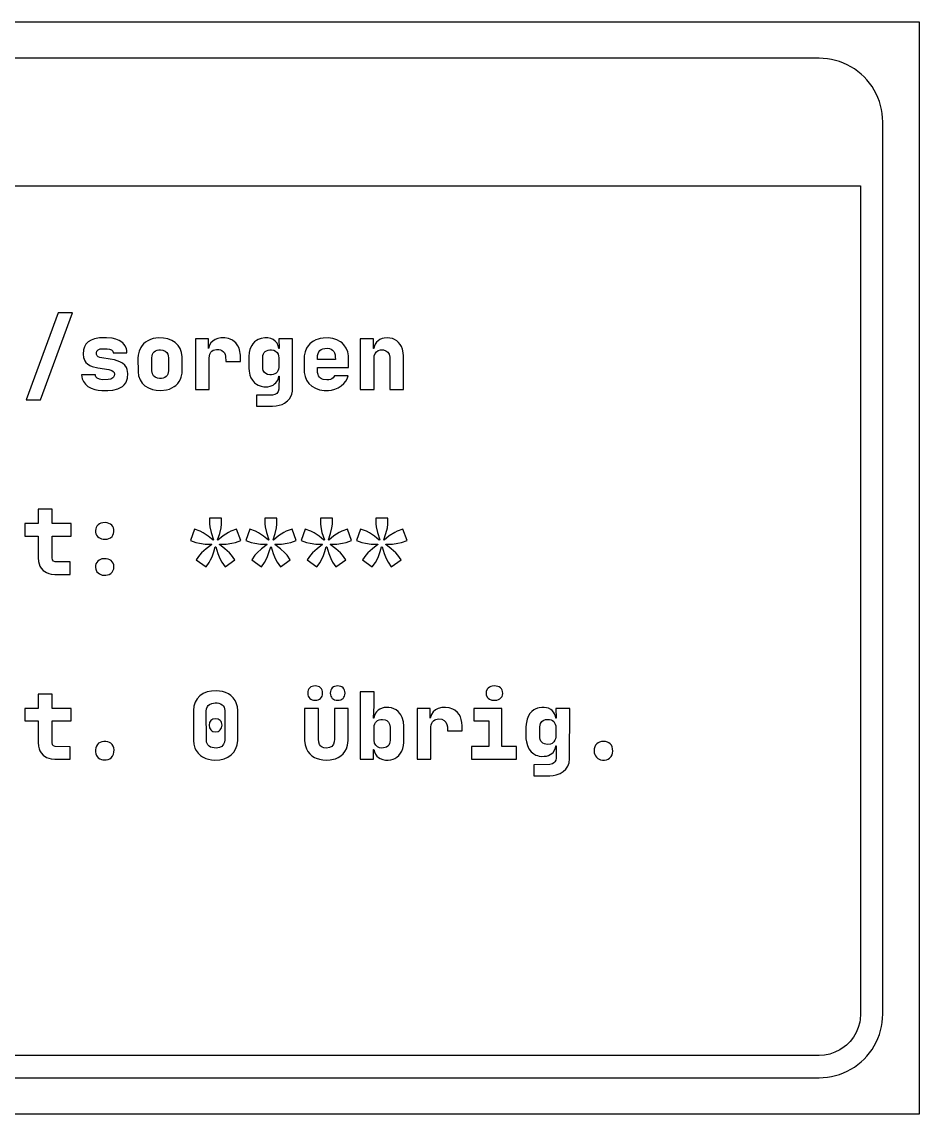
# Model space of a CAD drawing. Header units: millimetres. Extents: x 0 to 272, y 0 to 166.
# Drawn here: x 135.8 to 271.5, y 0.5 to 165.6 of the extents above; entities that cross this region are included whole.
import ezdxf

# ---------------------------------------------------------------- set-up
doc = ezdxf.new("R2010")
doc.units = ezdxf.units.MM

msp = doc.modelspace()

# ---------------------------------------------------------------- linework, layer by layer
at = {"layer": 'ENTGITTERRAHMEN'}
msp.add_lwpolyline([(0.5, 165.574), (271.5, 165.574), (271.5, 0.5), (0.5, 0.5)], close=True, dxfattribs=at)
at = {"layer": 'MOTIV'}
for points in [[(15.63, 6), (256.37, 6), (257, 6.021), (257.627, 6.082), (258.249, 6.185), (258.863, 6.328), (259.466, 6.511), (260.055, 6.733), (260.629, 6.993), (261.185, 7.29), (261.72, 7.623), (262.233, 7.99), (262.72, 8.39), (263.18, 8.82), (263.61, 9.28), (264.01, 9.767), (264.377, 10.28), (264.71, 10.815), (265.007, 11.371), (265.267, 11.945), (265.489, 12.534), (265.672, 13.137), (265.815, 13.751), (265.918, 14.373), (265.979, 15), (266, 15.63), (266, 150.444), (265.979, 151.074), (265.918, 151.701), (265.815, 152.323), (265.672, 152.937), (265.489, 153.54), (265.267, 154.13), (265.007, 154.704), (264.71, 155.259), (264.377, 155.794), (264.01, 156.307), (263.61, 156.794), (263.18, 157.254), (262.72, 157.684), (262.233, 158.084), (261.72, 158.451), (261.185, 158.784), (260.629, 159.081), (260.055, 159.341), (259.466, 159.563), (258.863, 159.746), (258.249, 159.889), (257.627, 159.992), (257, 160.053), (256.37, 160.074), (15.63, 160.074)], [(9.37, 140.815), (262.63, 140.815), (262.63, 15.63), (262.576, 14.813), (262.509, 14.409), (262.297, 13.618), (261.984, 12.861), (261.575, 12.152), (261.076, 11.503), (260.497, 10.924), (260.181, 10.664), (259.5, 10.209), (258.766, 9.847), (257.99, 9.584), (257.187, 9.424), (256.37, 9.37), (15.63, 9.37)]]:
    msp.add_lwpolyline(points, dxfattribs=at)
for points in [[(141.323, 121.589), (136.506, 108.464), (138.67, 108.464), (143.487, 121.589)], [(151.548, 111.037), (151.662, 111.253), (151.814, 111.738), (151.862, 112.422), (151.766, 113.022), (151.642, 113.332), (151.399, 113.687), (151.069, 113.976), (150.646, 114.215), (150.268, 114.363), (149.837, 114.487), (149.181, 114.612), (147.924, 114.78), (147.629, 114.856), (147.406, 114.958), (147.253, 115.092), (147.153, 115.302), (147.135, 115.572), (147.191, 115.793), (147.369, 116.011), (147.676, 116.142), (147.998, 116.183), (148.762, 116.183), (149.101, 116.13), (149.405, 115.989), (149.593, 115.782), (149.645, 115.557), (151.739, 115.557), (151.71, 115.93), (151.657, 116.162), (151.474, 116.587), (151.268, 116.872), (151.098, 117.045), (150.567, 117.414), (150.059, 117.625), (149.479, 117.759), (148.653, 117.819), (147.593, 117.798), (146.821, 117.666), (146.303, 117.474), (145.875, 117.205), (145.539, 116.866), (145.299, 116.465), (145.155, 116.001), (145.109, 115.343), (145.171, 114.863), (145.363, 114.36), (145.54, 114.109), (145.763, 113.896), (146.14, 113.658), (146.487, 113.508), (147.346, 113.277), (149.012, 113.043), (149.465, 112.894), (149.665, 112.751), (149.789, 112.565), (149.839, 112.333), (149.811, 112.071), (149.723, 111.884), (149.61, 111.758), (149.277, 111.576), (148.872, 111.501), (147.994, 111.495), (147.574, 111.558), (147.242, 111.722), (147.053, 111.932), (146.997, 112.075), (146.978, 112.234), (144.883, 112.234), (144.96, 111.646), (145.146, 111.197), (145.442, 110.8), (145.828, 110.467), (146.304, 110.199), (146.86, 110.002), (147.374, 109.903), (147.935, 109.862), (148.862, 109.863), (149.578, 109.922), (150.34, 110.106), (150.841, 110.341), (151.055, 110.489), (151.33, 110.743)], [(159.638, 111.234), (159.831, 111.587), (159.942, 111.87), (160.077, 112.486), (160.103, 112.932), (160.097, 114.974), (160, 115.611), (159.788, 116.184), (159.464, 116.687), (159.045, 117.104), (158.532, 117.435), (157.932, 117.669), (157.251, 117.795), (156.501, 117.813), (155.689, 117.698), (155.271, 117.566), (154.886, 117.386), (154.541, 117.165), (154.239, 116.906), (154.04, 116.687), (153.813, 116.36), (153.562, 115.809), (153.426, 115.194), (153.401, 114.747), (153.407, 112.705), (153.504, 112.068), (153.716, 111.496), (154.04, 110.993), (154.461, 110.576), (154.979, 110.244), (155.581, 110.01), (156.141, 109.898), (156.88, 109.862), (157.714, 109.956), (158.141, 110.076), (158.532, 110.244), (158.885, 110.456), (159.122, 110.639), (159.401, 110.918)], [(164.999, 116.025), (165.263, 116.068), (165.615, 116.062), (165.866, 116.007), (166.087, 115.909), (166.323, 115.725), (166.473, 115.533), (166.58, 115.306), (166.644, 115.044), (166.666, 114.259), (168.9, 114.259), (168.889, 115.226), (168.765, 115.989), (168.677, 116.259), (168.503, 116.628), (168.194, 117.051), (168.009, 117.231), (167.699, 117.456), (167.348, 117.627), (167.092, 117.711), (166.528, 117.807), (165.951, 117.809), (165.466, 117.731), (165.047, 117.574), (164.695, 117.338), (164.42, 117.042), (164.221, 116.696), (164.068, 116.214), (164.041, 116.214), (164.041, 117.68), (162.086, 117.68), (162.086, 110), (164.18, 110), (164.18, 114.747), (164.211, 115.113), (164.28, 115.366), (164.421, 115.633), (164.577, 115.807), (164.77, 115.938)], [(176.503, 108.95), (176.654, 109.328), (176.745, 109.743), (176.775, 110.195), (176.775, 117.68), (174.68, 117.68), (174.75, 116.214), (174.708, 116.214), (174.617, 116.593), (174.429, 116.991), (174.136, 117.341), (173.826, 117.562), (173.465, 117.715), (173.053, 117.8), (172.568, 117.816), (172.032, 117.739), (171.554, 117.561), (171.336, 117.433), (171.036, 117.194), (170.77, 116.898), (170.617, 116.677), (170.429, 116.312), (170.331, 116.048), (170.224, 115.619), (170.159, 114.986), (170.159, 113.25), (170.2, 112.766), (170.331, 112.182), (170.486, 111.791), (170.691, 111.44), (171.036, 111.039), (171.336, 110.802), (171.554, 110.675), (172.032, 110.498), (172.429, 110.432), (172.712, 110.419), (173.053, 110.439), (173.367, 110.497), (173.826, 110.683), (174.063, 110.847), (174.255, 111.029), (174.534, 111.442), (174.64, 111.718), (174.708, 112.025), (174.75, 112.025), (174.711, 110.079), (174.599, 109.707), (174.368, 109.42), (174.081, 109.255), (173.718, 109.173), (171.343, 109.162), (171.343, 107.487), (173.76, 107.49), (174.278, 107.532), (174.753, 107.626), (175.185, 107.77), (175.572, 107.966), (176.02, 108.306), (176.292, 108.609)], [(184.825, 111.29), (185.001, 111.616), (185.166, 112.094), (183.114, 112.094), (183.033, 111.923), (182.884, 111.751), (182.716, 111.634), (182.51, 111.545), (182.267, 111.49), (181.927, 111.466), (181.383, 111.537), (181.132, 111.641), (180.973, 111.749), (180.838, 111.884), (180.696, 112.102), (180.618, 112.295), (180.553, 112.591), (180.531, 113.351), (185.236, 113.351), (185.222, 115.085), (185.106, 115.711), (184.874, 116.273), (184.534, 116.762), (184.255, 117.04), (184.018, 117.224), (183.474, 117.525), (182.85, 117.723), (182.15, 117.813), (181.406, 117.795), (180.944, 117.723), (180.62, 117.638), (180.313, 117.525), (179.934, 117.334), (179.677, 117.165), (179.373, 116.906), (179.113, 116.609), (178.896, 116.273), (178.664, 115.711), (178.549, 115.085), (178.549, 112.595), (178.664, 111.968), (178.896, 111.407), (179.238, 110.918), (179.677, 110.514), (180.215, 110.198), (180.834, 109.982), (181.526, 109.874), (182.204, 109.87), (182.641, 109.92), (183.185, 110.055), (183.683, 110.266), (184.137, 110.553), (184.521, 110.897)], [(190.533, 115.984), (190.878, 115.876), (191.15, 115.676), (191.364, 115.337), (191.459, 114.893), (191.464, 110), (193.558, 110), (193.556, 115.117), (193.516, 115.574), (193.389, 116.126), (193.238, 116.498), (193.04, 116.834), (192.795, 117.132), (192.515, 117.379), (192.204, 117.572), (191.863, 117.709), (191.49, 117.792), (191.087, 117.819), (190.636, 117.784), (190.331, 117.712), (189.966, 117.555), (189.725, 117.392), (189.482, 117.156), (189.281, 116.861), (189.161, 116.592), (189.062, 116.214), (189.02, 116.214), (189.02, 117.68), (186.996, 117.68), (186.996, 110), (189.09, 110), (189.09, 114.747), (189.12, 115.096), (189.235, 115.444), (189.437, 115.716), (189.714, 115.9), (190.062, 115.993)], [(155.527, 115.103), (155.599, 115.346), (155.712, 115.552), (155.865, 115.722), (156.055, 115.852), (156.279, 115.943), (156.536, 115.993), (156.828, 116.003), (157.171, 115.959), (157.508, 115.823), (157.763, 115.598), (157.907, 115.346), (157.977, 115.103), (158.007, 114.823), (158.007, 112.858), (157.977, 112.584), (157.907, 112.343), (157.797, 112.136), (157.646, 111.964), (157.458, 111.831), (157.233, 111.738), (156.972, 111.687), (156.678, 111.677), (156.34, 111.722), (156.004, 111.86), (155.746, 112.09), (155.577, 112.4), (155.496, 112.858), (155.496, 114.823)], [(172.256, 114.893), (172.295, 115.159), (172.373, 115.392), (172.491, 115.59), (172.648, 115.753), (172.839, 115.876), (173.064, 115.958), (173.323, 115.999), (173.605, 115.999), (173.918, 115.941), (174.183, 115.82), (174.434, 115.59), (174.579, 115.337), (174.649, 115.096), (174.679, 114.821), (174.675, 113.345), (174.635, 113.079), (174.555, 112.847), (174.434, 112.648), (174.275, 112.485), (174.083, 112.362), (173.86, 112.28), (173.605, 112.239), (173.323, 112.239), (173.004, 112.297), (172.739, 112.419), (172.527, 112.604), (172.35, 112.901), (172.281, 113.142), (172.252, 113.417)], [(181.366, 116.167), (181.655, 116.228), (182.065, 116.236), (182.362, 116.188), (182.615, 116.094), (182.824, 115.953), (182.988, 115.765), (183.111, 115.535), (183.193, 115.262), (183.234, 114.948), (183.24, 114.566), (180.531, 114.538), (180.564, 115.161), (180.639, 115.447), (180.757, 115.693), (180.917, 115.898), (181.12, 116.057)], [(140.415, 87.869), (143.278, 87.869), (143.278, 89.754), (140.415, 89.754), (140.415, 91.918), (138.321, 91.918), (138.321, 89.754), (136.296, 89.754), (136.296, 87.869), (138.321, 87.869), (138.321, 84.587), (138.363, 84.032), (138.449, 83.657), (138.583, 83.318), (138.763, 83.013), (139.077, 82.663), (139.564, 82.336), (139.904, 82.202), (140.279, 82.116), (140.834, 82.074), (143.138, 82.074), (143.138, 83.959), (140.896, 83.969), (140.614, 84.079), (140.477, 84.256), (140.415, 84.587)], [(149.716, 88.247), (149.764, 88.5), (149.757, 88.843), (149.697, 89.093), (149.589, 89.315), (149.433, 89.508), (149.234, 89.667), (149.004, 89.785), (148.743, 89.86), (148.452, 89.892), (148.075, 89.872), (147.807, 89.808), (147.569, 89.701), (147.362, 89.551), (147.194, 89.366), (147.074, 89.152), (147.015, 88.972), (146.979, 88.707), (146.991, 88.435), (147.051, 88.188), (147.128, 88.02), (147.272, 87.82), (147.462, 87.647), (147.871, 87.447), (148.147, 87.392), (148.452, 87.381), (148.743, 87.414), (149.004, 87.49), (149.234, 87.61), (149.476, 87.82), (149.62, 88.02)], [(165.476, 85.24), (165.781, 84.466), (166.066, 83.933), (166.568, 83.219), (168.048, 84.252), (167.557, 84.975), (167.245, 85.336), (166.546, 85.955), (165.716, 86.57), (165.744, 86.626), (166.726, 86.66), (167.566, 86.766), (168.123, 86.903), (168.942, 87.198), (168.313, 88.902), (167.45, 88.585), (167.075, 88.404), (166.266, 87.875), (165.493, 87.268), (165.437, 87.31), (165.756, 88.255), (165.968, 89.119), (166.034, 89.669), (166.037, 90.591), (164.222, 90.591), (164.224, 89.721), (164.272, 89.234), (164.458, 88.423), (164.822, 87.31), (164.753, 87.254), (164.024, 87.837), (163.267, 88.349), (162.795, 88.585), (161.932, 88.902), (161.318, 87.198), (162.122, 86.903), (162.684, 86.766), (163.537, 86.66), (164.515, 86.626), (164.543, 86.57), (163.714, 85.955), (163.023, 85.335), (162.705, 84.964), (162.211, 84.252), (163.691, 83.219), (164.138, 83.847), (164.388, 84.26), (164.602, 84.741), (164.861, 85.461), (165.088, 86.249), (165.172, 86.249)], [(173.854, 85.24), (174.159, 84.466), (174.443, 83.933), (174.946, 83.219), (176.426, 84.252), (175.935, 84.975), (175.623, 85.336), (174.924, 85.955), (174.094, 86.57), (174.122, 86.626), (175.104, 86.66), (175.943, 86.766), (176.501, 86.903), (177.319, 87.198), (176.691, 88.902), (175.828, 88.585), (175.453, 88.404), (174.644, 87.875), (173.87, 87.268), (173.815, 87.31), (174.134, 88.255), (174.346, 89.119), (174.411, 89.669), (174.415, 90.591), (172.6, 90.591), (172.601, 89.721), (172.649, 89.234), (172.836, 88.423), (173.2, 87.31), (173.13, 87.254), (172.402, 87.837), (171.644, 88.349), (171.173, 88.585), (170.31, 88.902), (169.696, 87.198), (170.5, 86.903), (171.062, 86.766), (171.915, 86.66), (172.893, 86.626), (172.921, 86.57), (172.092, 85.955), (171.401, 85.335), (171.083, 84.964), (170.589, 84.252), (172.069, 83.219), (172.545, 83.89), (172.791, 84.31), (173.002, 84.797), (173.256, 85.516), (173.466, 86.249), (173.549, 86.249)], [(182.232, 85.24), (182.537, 84.466), (182.821, 83.933), (183.323, 83.219), (184.803, 84.252), (184.313, 84.975), (184.001, 85.336), (183.302, 85.955), (182.472, 86.57), (182.5, 86.626), (183.481, 86.66), (184.321, 86.766), (184.879, 86.903), (185.697, 87.198), (185.069, 88.902), (184.206, 88.585), (183.83, 88.404), (183.022, 87.875), (182.248, 87.268), (182.192, 87.31), (182.511, 88.255), (182.724, 89.119), (182.789, 89.669), (182.793, 90.591), (180.978, 90.591), (180.979, 89.721), (181.027, 89.234), (181.213, 88.423), (181.578, 87.31), (181.508, 87.254), (180.78, 87.837), (180.022, 88.349), (179.551, 88.585), (178.688, 88.902), (178.073, 87.198), (178.878, 86.903), (179.44, 86.766), (180.293, 86.66), (181.271, 86.626), (181.299, 86.57), (180.469, 85.955), (179.779, 85.335), (179.461, 84.964), (178.967, 84.252), (180.447, 83.219), (180.923, 83.89), (181.169, 84.31), (181.379, 84.797), (181.634, 85.516), (181.843, 86.249), (181.927, 86.249)], [(190.61, 85.24), (190.914, 84.466), (191.199, 83.933), (191.701, 83.219), (193.181, 84.252), (192.69, 84.975), (192.378, 85.336), (191.679, 85.955), (190.849, 86.57), (190.877, 86.626), (191.859, 86.66), (192.699, 86.766), (193.257, 86.903), (194.075, 87.198), (193.447, 88.902), (192.583, 88.585), (192.208, 88.404), (191.4, 87.875), (190.626, 87.268), (190.57, 87.31), (190.889, 88.255), (191.101, 89.119), (191.167, 89.669), (191.171, 90.591), (189.355, 90.591), (189.357, 89.721), (189.405, 89.234), (189.591, 88.423), (189.956, 87.31), (189.886, 87.254), (189.158, 87.837), (188.4, 88.349), (187.929, 88.585), (187.065, 88.902), (186.451, 87.198), (187.255, 86.903), (187.818, 86.766), (188.67, 86.66), (189.649, 86.626), (189.677, 86.57), (188.847, 85.955), (188.157, 85.335), (187.839, 84.964), (187.345, 84.252), (188.825, 83.219), (189.301, 83.89), (189.546, 84.31), (189.757, 84.797), (190.012, 85.516), (190.221, 86.249), (190.305, 86.249)], [(149.746, 82.925), (149.769, 83.262), (149.733, 83.526), (149.649, 83.762), (149.517, 83.969), (149.337, 84.147), (149.123, 84.286), (148.877, 84.382), (148.601, 84.436), (148.221, 84.442), (147.937, 84.4), (147.514, 84.222), (147.315, 84.062), (147.159, 83.869), (147.051, 83.648), (146.991, 83.398), (146.979, 83.122), (147.015, 82.862), (147.074, 82.685), (147.194, 82.471), (147.362, 82.284), (147.569, 82.131), (148.005, 81.969), (148.527, 81.94), (148.811, 81.984), (149.064, 82.071), (149.287, 82.202), (149.517, 82.422), (149.674, 82.685)], [(168.209, 55.735), (168.402, 56.318), (168.479, 56.966), (168.479, 61.523), (168.423, 62.068), (168.249, 62.662), (168.069, 63.022), (167.779, 63.424), (167.423, 63.766), (167.091, 63.996), (166.62, 64.227), (166.201, 64.359), (165.747, 64.443), (165.258, 64.479), (164.518, 64.443), (163.853, 64.299), (163.263, 64.048), (162.762, 63.702), (162.357, 63.27), (162.05, 62.754), (161.857, 62.171), (161.78, 61.523), (161.78, 56.966), (161.836, 56.422), (162.01, 55.828), (162.19, 55.468), (162.481, 55.066), (162.839, 54.724), (163.173, 54.493), (163.649, 54.262), (164.07, 54.13), (164.525, 54.046), (165.016, 54.01), (165.754, 54.046), (166.416, 54.19), (167.002, 54.442), (167.499, 54.787), (167.903, 55.219)], [(181.224, 63.681), (181.28, 63.893), (181.299, 64.132), (181.28, 64.37), (181.224, 64.582), (181.13, 64.768), (180.999, 64.928), (180.835, 65.056), (180.644, 65.147), (180.426, 65.202), (180.182, 65.221), (179.937, 65.202), (179.719, 65.147), (179.528, 65.056), (179.365, 64.928), (179.234, 64.768), (179.14, 64.582), (179.083, 64.37), (179.065, 64.132), (179.083, 63.893), (179.14, 63.681), (179.234, 63.495), (179.365, 63.336), (179.528, 63.207), (179.719, 63.116), (179.937, 63.061), (180.426, 63.061), (180.644, 63.116), (180.835, 63.207), (180.999, 63.336), (181.13, 63.495)], [(184.631, 63.681), (184.687, 63.893), (184.706, 64.132), (184.687, 64.37), (184.631, 64.582), (184.537, 64.768), (184.406, 64.928), (184.242, 65.056), (184.051, 65.147), (183.833, 65.202), (183.589, 65.221), (183.344, 65.202), (183.126, 65.147), (182.935, 65.056), (182.772, 64.928), (182.64, 64.768), (182.547, 64.582), (182.49, 64.37), (182.472, 64.132), (182.49, 63.893), (182.547, 63.681), (182.64, 63.495), (182.772, 63.336), (182.935, 63.207), (183.126, 63.116), (183.344, 63.061), (183.833, 63.061), (184.051, 63.116), (184.242, 63.207), (184.406, 63.336), (184.537, 63.495)], [(208.521, 63.838), (208.553, 64.07), (208.533, 64.37), (208.469, 64.582), (208.362, 64.768), (208.212, 64.928), (208.027, 65.056), (207.813, 65.147), (207.57, 65.202), (207.227, 65.22), (206.962, 65.192), (206.727, 65.128), (206.52, 65.027), (206.342, 64.89), (206.203, 64.724), (206.062, 64.37), (206.041, 64.132), (206.062, 63.893), (206.203, 63.539), (206.342, 63.373), (206.52, 63.236), (206.901, 63.084), (207.368, 63.044), (207.633, 63.071), (207.923, 63.157), (208.123, 63.267), (208.329, 63.453), (208.446, 63.632)], [(140.415, 59.943), (143.278, 59.943), (143.278, 61.828), (140.415, 61.828), (140.415, 63.992), (138.321, 63.992), (138.321, 61.828), (136.296, 61.828), (136.296, 59.943), (138.321, 59.943), (138.321, 56.661), (138.363, 56.106), (138.449, 55.731), (138.583, 55.392), (138.763, 55.087), (139.077, 54.737), (139.564, 54.41), (139.904, 54.276), (140.279, 54.19), (140.834, 54.148), (143.138, 54.148), (143.138, 56.033), (140.896, 56.043), (140.614, 56.153), (140.477, 56.33), (140.415, 56.661)], [(193.08, 55.03), (193.284, 55.38), (193.44, 55.771), (193.546, 56.203), (193.603, 56.674), (193.611, 59.134), (193.546, 59.767), (193.341, 60.46), (193.153, 60.825), (193, 61.046), (192.734, 61.342), (192.435, 61.581), (192.103, 61.763), (191.738, 61.888), (191.341, 61.955), (190.942, 61.965), (190.609, 61.933), (190.306, 61.863), (189.945, 61.71), (189.707, 61.55), (189.468, 61.315), (189.304, 61.077), (189.153, 60.741), (189.062, 60.362), (189.02, 60.362), (189.09, 62.247), (189.09, 64.341), (186.996, 64.341), (186.996, 54.148), (189.02, 54.148), (189.02, 55.614), (189.062, 55.614), (189.153, 55.236), (189.304, 54.904), (189.515, 54.619), (189.783, 54.377), (190.03, 54.227), (190.404, 54.087), (190.828, 54.017), (191.202, 54.012), (191.61, 54.059), (191.985, 54.164), (192.217, 54.265), (192.538, 54.464), (192.827, 54.72)], [(163.853, 56.5), (163.77, 56.738), (163.735, 57.008), (163.733, 61.409), (163.769, 61.751), (163.908, 62.096), (164.017, 62.243), (164.2, 62.409), (164.545, 62.582), (165.049, 62.664), (165.366, 62.654), (165.649, 62.601), (165.897, 62.507), (166.109, 62.371), (166.282, 62.196), (166.409, 61.989), (166.49, 61.751), (166.524, 61.481), (166.526, 57.08), (166.49, 56.738), (166.351, 56.393), (166.243, 56.247), (166.059, 56.08), (165.718, 55.907), (165.223, 55.825), (164.907, 55.835), (164.623, 55.888), (164.373, 55.982), (164.159, 56.118), (163.982, 56.293)], [(184.407, 54.946), (184.686, 55.294), (184.902, 55.688), (185.095, 56.282), (185.177, 56.955), (185.18, 61.828), (183.086, 61.828), (183.086, 57.15), (183.055, 56.778), (182.938, 56.409), (182.845, 56.256), (182.689, 56.086), (182.337, 55.889), (181.885, 55.824), (181.485, 55.872), (181.261, 55.957), (181.117, 56.05), (180.992, 56.166), (180.857, 56.356), (180.728, 56.711), (180.684, 57.15), (180.684, 61.828), (178.59, 61.828), (178.593, 56.957), (178.675, 56.289), (178.866, 55.697), (179.081, 55.304), (179.357, 54.953), (179.691, 54.65), (180.074, 54.404), (180.356, 54.274), (180.818, 54.126), (181.328, 54.038), (181.885, 54.009), (182.438, 54.038), (182.945, 54.125), (183.257, 54.216), (183.687, 54.401), (184.071, 54.645)], [(198.281, 60.086), (198.449, 60.155), (198.846, 60.221), (199.317, 60.173), (199.698, 59.992), (199.951, 59.732), (200.111, 59.392), (200.171, 59.048), (200.177, 58.407), (202.411, 58.407), (202.408, 59.207), (202.367, 59.694), (202.276, 60.137), (202.135, 60.535), (201.945, 60.889), (201.706, 61.199), (201.318, 61.535), (200.98, 61.724), (200.469, 61.892), (199.886, 61.964), (199.335, 61.945), (198.759, 61.81), (198.374, 61.614), (198.012, 61.291), (197.761, 60.906), (197.58, 60.362), (197.552, 60.362), (197.552, 61.828), (195.597, 61.828), (195.597, 54.148), (197.691, 54.148), (197.696, 59.048), (197.735, 59.328), (197.814, 59.572), (197.932, 59.781), (198.088, 59.955)], [(206.46, 59.943), (206.46, 56.047), (203.807, 56.047), (203.807, 54.148), (210.649, 54.148), (210.649, 56.047), (208.415, 56.047), (208.415, 61.828), (204.156, 61.828), (204.156, 59.943)], [(218.097, 52.652), (218.392, 53.098), (218.58, 53.61), (218.66, 54.189), (218.664, 61.828), (216.569, 61.828), (216.639, 60.362), (216.597, 60.362), (216.529, 60.669), (216.39, 61.014), (216.235, 61.258), (216.025, 61.489), (215.797, 61.661), (215.449, 61.831), (215.154, 61.914), (214.831, 61.959), (214.457, 61.964), (214.05, 61.916), (213.796, 61.853), (213.442, 61.709), (213.225, 61.581), (212.925, 61.342), (212.659, 61.046), (212.438, 60.708), (212.22, 60.196), (212.07, 59.459), (212.045, 58.965), (212.056, 57.232), (212.113, 56.761), (212.266, 56.195), (212.506, 55.701), (212.832, 55.279), (213.225, 54.95), (213.557, 54.77), (213.796, 54.681), (214.05, 54.618), (214.457, 54.57), (214.831, 54.576), (215.154, 54.622), (215.449, 54.707), (215.715, 54.831), (215.952, 54.995), (216.144, 55.177), (216.423, 55.59), (216.529, 55.866), (216.597, 56.173), (216.639, 56.173), (216.606, 54.288), (216.551, 54.004), (216.404, 53.721), (216.257, 53.568), (216.074, 53.449), (215.673, 53.329), (213.232, 53.31), (213.232, 51.635), (215.649, 51.638), (216.167, 51.68), (216.642, 51.774), (217.208, 51.978), (217.695, 52.273)], [(166.041, 59.688), (165.958, 59.855), (165.842, 59.999), (165.698, 60.115), (165.531, 60.198), (165.13, 60.264), (164.737, 60.198), (164.424, 59.999), (164.305, 59.855), (164.22, 59.688), (164.152, 59.287), (164.22, 58.882), (164.424, 58.56), (164.571, 58.438), (164.737, 58.351), (165.13, 58.281), (165.531, 58.351), (165.698, 58.438), (165.842, 58.56), (166.041, 58.882), (166.107, 59.287)], [(189.091, 58.97), (189.121, 59.244), (189.192, 59.485), (189.302, 59.691), (189.452, 59.864), (189.636, 59.997), (189.852, 60.089), (190.099, 60.141), (190.377, 60.151), (190.766, 60.089), (191.031, 59.968), (191.279, 59.738), (191.441, 59.428), (191.518, 58.97), (191.518, 57.006), (191.489, 56.732), (191.42, 56.491), (191.312, 56.284), (191.165, 56.112), (190.983, 55.979), (190.766, 55.887), (190.515, 55.835), (190.234, 55.825), (189.911, 55.87), (189.588, 56.008), (189.336, 56.238), (189.17, 56.548), (189.091, 57.006)], [(214.218, 57.107), (214.159, 57.356), (214.14, 57.639), (214.145, 59.041), (214.184, 59.308), (214.262, 59.54), (214.454, 59.824), (214.677, 59.997), (215.014, 60.12), (215.354, 60.152), (215.625, 60.132), (215.864, 60.07), (216.072, 59.968), (216.248, 59.824), (216.389, 59.643), (216.489, 59.428), (216.549, 59.179), (216.569, 58.896), (216.564, 57.493), (216.524, 57.227), (216.444, 56.995), (216.287, 56.752), (216.023, 56.537), (215.748, 56.428), (215.354, 56.382), (215.078, 56.403), (214.836, 56.464), (214.628, 56.567), (214.454, 56.71), (214.316, 56.891)], [(149.778, 55.578), (149.731, 55.872), (149.637, 56.13), (149.496, 56.353), (149.309, 56.54), (149.085, 56.682), (148.827, 56.776), (148.534, 56.823), (148.218, 56.823), (147.929, 56.776), (147.672, 56.682), (147.448, 56.54), (147.258, 56.353), (147.114, 56.13), (147.018, 55.872), (146.97, 55.578), (146.97, 55.262), (147.018, 54.973), (147.114, 54.717), (147.217, 54.546), (147.397, 54.346), (147.613, 54.19), (147.862, 54.082), (148.069, 54.033), (148.61, 54.022), (148.895, 54.082), (149.144, 54.19), (149.359, 54.346), (149.572, 54.601), (149.712, 54.906), (149.771, 55.187)], [(225.183, 55.339), (225.161, 55.729), (225.09, 56.005), (224.972, 56.246), (224.807, 56.452), (224.601, 56.617), (224.361, 56.735), (224.085, 56.805), (223.774, 56.829), (223.469, 56.805), (223.196, 56.735), (222.956, 56.617), (222.748, 56.452), (222.58, 56.246), (222.46, 56.005), (222.388, 55.729), (222.364, 55.419), (222.388, 55.114), (222.46, 54.841), (222.545, 54.658), (222.701, 54.442), (222.901, 54.262), (223.133, 54.13), (223.329, 54.063), (223.618, 54.015), (223.934, 54.015), (224.227, 54.063), (224.485, 54.159), (224.709, 54.303), (224.935, 54.546), (225.065, 54.778), (225.148, 55.043)]]:
    msp.add_lwpolyline(points, close=True, dxfattribs=at)

doc.saveas('drawing.dxf')
